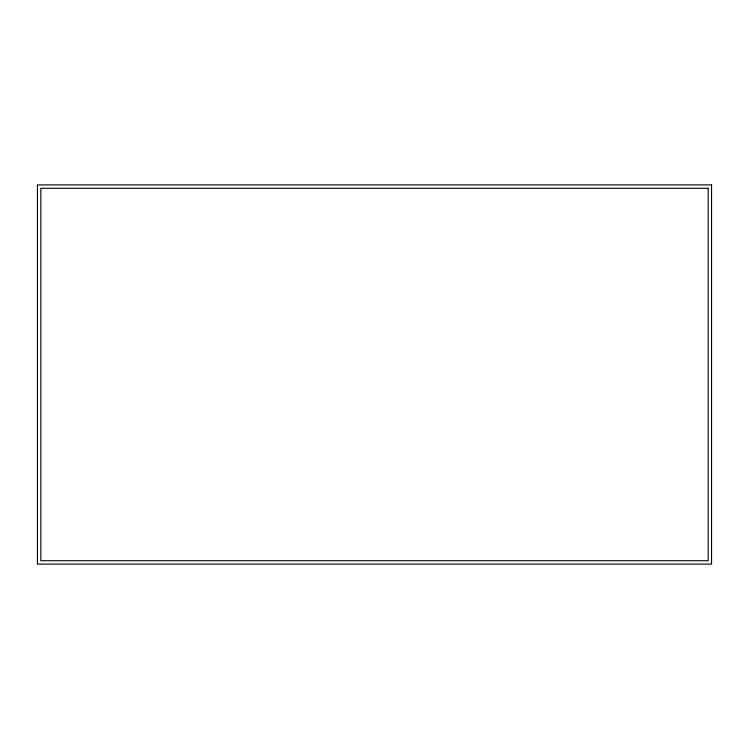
<?xml version="1.0" encoding="UTF-8"?>
<svg xmlns="http://www.w3.org/2000/svg" width="749" height="749" viewBox="0 0 749 749"><rect width="100%" height="100%" fill="white"/><g stroke="black" fill="none" stroke-linecap="round" stroke-linejoin="round"><path stroke-width="1.12" d="M711.55 184.909L37.45 184.909L37.45 564.091L711.55 564.091L711.55 184.909M708.179 188.28L40.821 188.28L40.821 560.72L708.179 560.72L708.179 188.28"/></g></svg>
